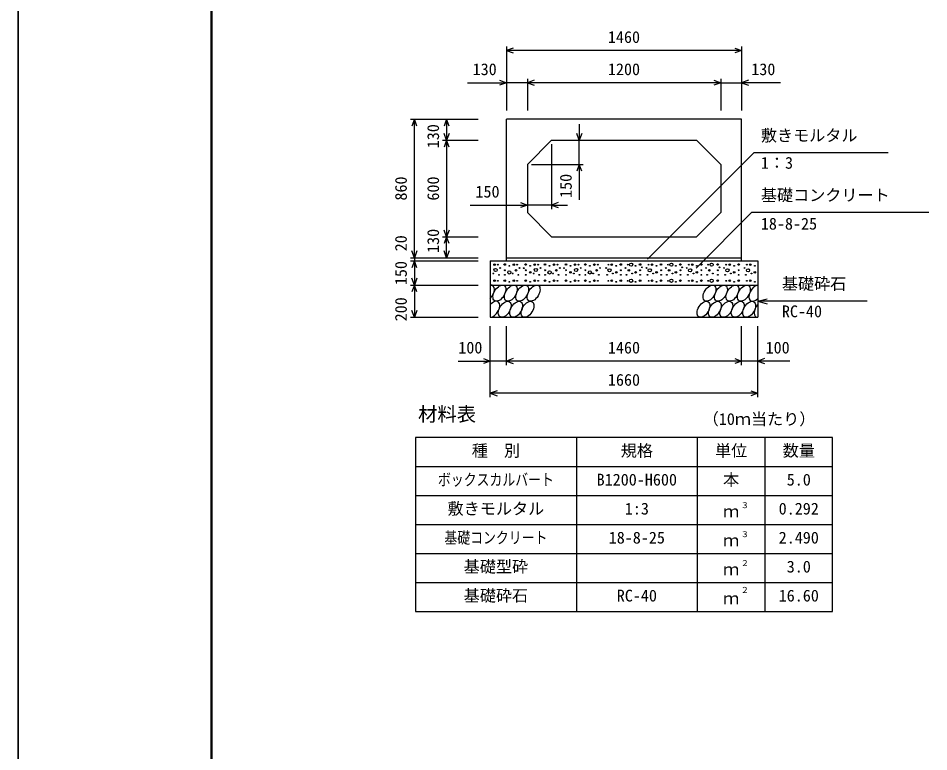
# Model space of a CAD drawing. Units: millimetres, scale not verified. Extents: x -25170 to 75630, y 0 to 35640.
# Drawn here: x 25230 to 30882, y 17914 to 22469 of the extents above; entities that cross this region are included whole.
import ezdxf
from ezdxf.enums import TextEntityAlignment as Align

# ---------------------------------------------------------------- set-up
doc = ezdxf.new("R2010")
doc.units = ezdxf.units.MM
doc.header["$LTSCALE"] = 60
for name, color, linetype, lineweight in [('Defpoints_3', 5, 'Continuous', 25), ('DIM', 7, 'Continuous', 25), ('HATCH', 6, 'Continuous', 25), ('HYO', 3, 'Continuous', 25), ('HYO2', 4, 'Continuous', 25), ('OUTLINE', 3, 'Continuous', 25), ('TXT', 7, 'Continuous', 25), ('WAKU', 3, 'Continuous', 50)]:
    doc.layers.add(name, color=color, linetype=linetype, lineweight=lineweight)
doc.styles.add('ＭＳ ゴシック', font='')
doc.styles.get('ＭＳ ゴシック').set_extended_font_data('MS Gothic')

msp = doc.modelspace()

# ---------------------------------------------------------------- linework, layer by layer
at = {"layer": 'Defpoints_3'}
for p, q in [((25230, 0), (25230, 35640)), ((25230, 35640), (25230, 0))]:
    msp.add_line(p, q, dxfattribs=at)
at = {"layer": 'DIM'}
for p, q in [((28259.98, 22293.78), (28259.98, 21896.89)), ((28302.27, 22284.17), (28259.98, 22268.78)), ((29719.98, 22268.78), (28259.98, 22268.78)), ((28259.98, 22268.78), (28302.27, 22253.39)), ((29677.7, 22284.17), (29719.98, 22268.78)), ((29719.98, 22268.78), (29677.7, 22253.39)), ((29719.98, 22293.78), (29719.98, 21896.89)), ((28019.24, 22068.78), (28259.98, 22068.78)), ((28217.7, 22084.17), (28259.98, 22068.78)), ((28259.98, 22068.78), (28217.7, 22053.39)), ((28389.98, 22068.78), (28259.98, 22068.78)), ((28389.98, 22093.78), (28389.98, 21896.89)), ((28432.27, 22084.17), (28389.98, 22068.78)), ((29589.98, 22068.78), (28389.98, 22068.78)), ((28389.98, 22068.78), (28432.27, 22053.39)), ((29547.7, 22084.17), (29589.98, 22068.78)), ((29589.98, 22068.78), (29547.7, 22053.39)), ((29589.98, 22093.78), (29589.98, 21896.89)), ((29589.98, 22068.78), (29719.98, 22068.78)), ((29762.27, 22084.17), (29719.98, 22068.78)), ((29960.73, 22068.78), (29719.98, 22068.78)), ((29719.98, 22068.78), (29762.27, 22053.39)), ((27663.88, 21841.89), (28084.98, 21841.89)), ((27688.88, 21841.89), (27673.49, 21799.6)), ((27688.88, 20981.89), (27688.88, 21841.89)), ((27704.27, 21799.6), (27688.88, 21841.89)), ((27888.88, 21841.89), (27873.49, 21799.6)), ((27888.88, 21841.89), (27888.88, 21711.89)), ((27904.27, 21799.6), (27888.88, 21841.89)), ((28712.46, 21811.89), (28712.46, 21711.89)), ((27863.88, 21711.89), (28084.98, 21711.89)), ((27888.88, 21711.89), (27873.49, 21754.17)), ((27888.88, 21711.89), (27873.49, 21669.6)), ((27904.27, 21754.17), (27888.88, 21711.89)), ((27888.88, 21711.89), (27888.88, 21111.89)), ((27904.27, 21669.6), (27888.88, 21711.89)), ((28712.46, 21711.89), (28697.07, 21754.17)), ((28727.85, 21754.17), (28712.46, 21711.89)), ((28712.46, 21561.89), (28712.46, 21711.89)), ((28539.98, 21686.89), (28539.98, 21283.87)), ((29136.2, 20972.55), (29796.48, 21632.83)), ((30628.89, 21632.83), (29796.48, 21632.83)), ((28414.98, 21561.89), (28737.46, 21561.89)), ((28712.46, 21561.89), (28697.07, 21519.6)), ((28727.85, 21519.6), (28712.46, 21561.89)), ((28712.46, 21561.89), (28712.46, 21341.01)), ((28035.88, 21308.87), (28389.98, 21308.87)), ((28347.7, 21324.26), (28389.98, 21308.87)), ((28389.98, 21308.87), (28347.7, 21293.48)), ((28539.98, 21308.87), (28389.98, 21308.87)), ((28582.27, 21324.26), (28539.98, 21308.87)), ((28539.98, 21308.87), (28639.98, 21308.87)), ((28539.98, 21308.87), (28582.27, 21293.48)), ((29438.01, 20918.16), (29782.07, 21262.22)), ((30881.62, 21262.22), (29782.07, 21262.22)), ((27888.88, 21111.89), (27873.49, 21154.17)), ((27904.27, 21154.17), (27888.88, 21111.89)), ((27863.88, 21111.89), (28084.98, 21111.89)), ((27888.88, 21111.89), (27873.49, 21069.6)), ((27888.88, 20981.89), (27888.88, 21111.89)), ((27904.27, 21069.6), (27888.88, 21111.89)), ((27688.88, 20981.89), (27673.49, 21024.17)), ((27704.27, 21024.17), (27688.88, 20981.89)), ((27888.88, 20981.89), (27873.49, 21024.17)), ((27904.27, 21024.17), (27888.88, 20981.89)), ((27663.88, 20981.89), (28084.98, 20981.89)), ((27688.88, 20981.89), (27688.88, 20961.89)), ((27663.88, 20961.89), (28084.98, 20961.89)), ((27688.88, 20961.89), (27673.49, 20919.6)), ((27688.88, 20961.89), (27688.88, 20811.89)), ((27704.27, 20919.6), (27688.88, 20961.89)), ((27663.88, 20811.89), (28084.98, 20811.89)), ((27688.88, 20811.89), (27673.49, 20854.17)), ((27688.88, 20811.89), (27673.49, 20769.6)), ((27704.27, 20854.17), (27688.88, 20811.89)), ((27688.88, 20811.89), (27688.88, 20611.89)), ((27704.27, 20769.6), (27688.88, 20811.89)), ((29819.98, 20711.89), (29877.94, 20727.42)), ((30499.79, 20711.89), (29819.98, 20711.89)), ((29819.98, 20711.89), (29877.94, 20696.36)), ((27688.88, 20611.89), (27673.49, 20654.17)), ((27704.27, 20654.17), (27688.88, 20611.89)), ((27663.88, 20611.89), (28084.98, 20611.89)), ((28159.98, 20115.28), (28159.98, 20556.89)), ((28259.98, 20315.28), (28259.98, 20556.89)), ((29719.98, 20315.28), (29719.98, 20556.89)), ((29719.98, 20315.28), (29719.98, 20556.89)), ((29819.98, 20115.28), (29819.98, 20556.89)), ((28117.7, 20355.67), (28159.98, 20340.28)), ((28302.27, 20355.67), (28259.98, 20340.28)), ((29677.7, 20355.67), (29719.98, 20340.28)), ((29862.27, 20355.67), (29819.98, 20340.28)), ((27960.44, 20340.28), (28159.98, 20340.28)), ((28159.98, 20340.28), (28117.7, 20324.88)), ((28259.98, 20340.28), (28159.98, 20340.28)), ((29719.98, 20340.28), (28259.98, 20340.28)), ((28259.98, 20340.28), (28302.27, 20324.88)), ((29719.98, 20340.28), (29677.7, 20324.88)), ((29819.98, 20340.28), (29719.98, 20340.28)), ((30019.53, 20340.28), (29819.98, 20340.28)), ((29819.98, 20340.28), (29862.27, 20324.88)), ((28202.27, 20155.67), (28159.98, 20140.28)), ((29819.98, 20140.28), (28159.98, 20140.28)), ((28159.98, 20140.28), (28202.27, 20124.88)), ((29777.7, 20155.67), (29819.98, 20140.28)), ((29819.98, 20140.28), (29777.7, 20124.88))]:
    msp.add_line(p, q, dxfattribs=at)
at = {"layer": 'HATCH'}
for centre, radius in [((28186.02, 20939.07), 5), ((28192.56, 20906.05), 10), ((28207.05, 20939.07), 2.5), ((28221.07, 20918.05), 2.5), ((28249.95, 20939.94), 5), ((28277.99, 20932.06), 2.5), ((28306.02, 20939.07), 5), ((28327.05, 20939.07), 2.5), ((28341.07, 20918.05), 2.5), ((28367.53, 20917.15), 2.5), ((28379.95, 20939.94), 5), ((28407.99, 20932.06), 2.5), ((28436.02, 20939.07), 5), ((28442.56, 20906.05), 10), ((28457.05, 20939.07), 2.5), ((28471.07, 20918.05), 2.5), ((28499.95, 20939.94), 5), ((28527.99, 20932.06), 2.5), ((28556.02, 20939.07), 5), ((28577.05, 20939.07), 2.5), ((28591.07, 20918.05), 2.5), ((28617.53, 20917.15), 2.5), ((28629.95, 20939.94), 5), ((28657.99, 20932.06), 2.5), ((28686.02, 20939.07), 5), ((28692.56, 20906.05), 10), ((28707.05, 20939.07), 2.5), ((28721.07, 20918.05), 2.5), ((28749.95, 20939.94), 5), ((28777.99, 20932.06), 2.5), ((28806.02, 20939.07), 5), ((28827.05, 20939.07), 2.5), ((28841.07, 20918.05), 2.5), ((28878.89, 20918.05), 2.5), ((28899.92, 20904.05), 10), ((28892.91, 20939.07), 2.5), ((28913.94, 20939.07), 5), ((28941.98, 20932.06), 2.5), ((28970.01, 20939.94), 5), ((28998.89, 20918.05), 2.5), ((29012.91, 20939.07), 2.5), ((29033.94, 20939.07), 10), ((29061.98, 20932.06), 2.5), ((29090.01, 20939.94), 5), ((29101.35, 20922.37), 2.5), ((29128.89, 20918.05), 2.5), ((29149.92, 20904.05), 10), ((29142.91, 20939.07), 2.5), ((29163.94, 20939.07), 5), ((29191.98, 20932.06), 2.5), ((29220.01, 20939.94), 5), ((29248.89, 20918.05), 2.5), ((29262.91, 20939.07), 2.5), ((29283.94, 20939.07), 10), ((29311.98, 20932.06), 2.5), ((29340.01, 20939.94), 5), ((29351.35, 20922.37), 2.5), ((29378.89, 20918.05), 2.5), ((29399.92, 20904.05), 10), ((29392.91, 20939.07), 2.5), ((29413.94, 20939.07), 5), ((29441.98, 20932.06), 2.5), ((29470.01, 20939.94), 5), ((29498.89, 20918.05), 2.5), ((29512.91, 20939.07), 2.5), ((29533.94, 20939.07), 10), ((29571.84, 20939.94), 5), ((29583.18, 20922.37), 2.5), ((29610.71, 20918.05), 2.5), ((29631.74, 20904.05), 10), ((29624.73, 20939.07), 2.5), ((29645.76, 20939.07), 5), ((29673.8, 20932.06), 2.5), ((29701.84, 20939.94), 5), ((29738.78, 20918.05), 2.5), ((29759.81, 20904.05), 10), ((29752.79, 20939.07), 2.5), ((29773.83, 20939.07), 5), ((29801.86, 20932.06), 2.5), ((28179.01, 20883.91), 2.5), ((28214.06, 20876.04), 2.5), ((28249.95, 20904.05), 2.5), ((28249.95, 20876.04), 2.5), ((28277.99, 20890.92), 10), ((28299.01, 20883.91), 2.5), ((28320.04, 20904.05), 5), ((28334.06, 20876.04), 2.5), ((28379.95, 20904.05), 2.5), ((28379.95, 20876.04), 2.5), ((28407.99, 20890.92), 5), ((28429.01, 20883.91), 2.5), ((28464.06, 20876.04), 2.5), ((28499.95, 20904.05), 2.5), ((28499.95, 20876.04), 2.5), ((28527.99, 20890.92), 10), ((28549.01, 20883.91), 2.5), ((28570.04, 20904.05), 5), ((28584.06, 20876.04), 2.5), ((28629.95, 20904.05), 2.5), ((28629.95, 20876.04), 2.5), ((28657.99, 20890.92), 5), ((28679.01, 20883.91), 2.5), ((28714.06, 20876.04), 2.5), ((28749.95, 20904.05), 2.5), ((28749.95, 20876.04), 2.5), ((28777.99, 20890.92), 10), ((28799.01, 20883.91), 2.5), ((28820.04, 20904.05), 5), ((28834.06, 20876.04), 2.5), ((28885.9, 20876.04), 2.5), ((28920.95, 20883.91), 2.5), ((28941.98, 20890.92), 5), ((28970.01, 20904.05), 2.5), ((28970.01, 20876.04), 2.5), ((29005.9, 20876.04), 2.5), ((29019.92, 20904.05), 5), ((29040.95, 20883.91), 2.5), ((29061.98, 20890.92), 5), ((29090.01, 20904.05), 2.5), ((29090.01, 20876.04), 2.5), ((29135.9, 20876.04), 2.5), ((29170.95, 20883.91), 2.5), ((29191.98, 20890.92), 5), ((29220.01, 20904.05), 2.5), ((29220.01, 20876.04), 2.5), ((29255.9, 20876.04), 2.5), ((29269.92, 20904.05), 5), ((29290.95, 20883.91), 2.5), ((29311.98, 20890.92), 5), ((29340.01, 20904.05), 2.5), ((29340.01, 20876.04), 2.5), ((29385.9, 20876.04), 2.5), ((29420.95, 20883.91), 2.5), ((29441.98, 20890.92), 5), ((29470.01, 20904.05), 2.5), ((29470.01, 20876.04), 2.5), ((29505.9, 20876.04), 2.5), ((29519.92, 20904.05), 5), ((29540.95, 20883.91), 2.5), ((29571.84, 20904.05), 2.5), ((29571.84, 20876.04), 2.5), ((29617.72, 20876.04), 2.5), ((29652.77, 20883.91), 2.5), ((29673.8, 20890.92), 5), ((29701.84, 20904.05), 2.5), ((29701.84, 20876.04), 2.5), ((29745.79, 20876.04), 2.5), ((29780.83, 20883.91), 2.5), ((29801.86, 20890.92), 5), ((28186.02, 20839.07), 5), ((28207.05, 20839.07), 2.5), ((28249.95, 20839.94), 5), ((28277.99, 20832.06), 2.5), ((28306.02, 20839.07), 5), ((28327.05, 20839.07), 2.5), ((28379.95, 20839.94), 5), ((28407.99, 20832.06), 2.5), ((28436.02, 20839.07), 5), ((28457.05, 20839.07), 2.5), ((28499.95, 20839.94), 5), ((28527.99, 20832.06), 2.5), ((28556.02, 20839.07), 5), ((28577.05, 20839.07), 2.5), ((28629.95, 20839.94), 5), ((28657.99, 20832.06), 2.5), ((28686.02, 20839.07), 5), ((28707.05, 20839.07), 2.5), ((28749.95, 20839.94), 5), ((28777.99, 20832.06), 2.5), ((28806.02, 20839.07), 5), ((28827.05, 20839.07), 2.5), ((28892.91, 20839.07), 2.5), ((28913.94, 20839.07), 5), ((28941.98, 20832.06), 2.5), ((28970.01, 20839.94), 5), ((29012.91, 20839.07), 2.5), ((29033.94, 20839.07), 10), ((29061.98, 20832.06), 2.5), ((29090.01, 20839.94), 5), ((29142.91, 20839.07), 2.5), ((29163.94, 20839.07), 5), ((29191.98, 20832.06), 2.5), ((29220.01, 20839.94), 5), ((29262.91, 20839.07), 2.5), ((29283.94, 20839.07), 10), ((29311.98, 20832.06), 2.5), ((29340.01, 20839.94), 5), ((29392.91, 20839.07), 2.5), ((29413.94, 20839.07), 5), ((29441.98, 20832.06), 2.5), ((29470.01, 20839.94), 5), ((29512.91, 20839.07), 2.5), ((29533.94, 20839.07), 10), ((29571.84, 20839.94), 5), ((29624.73, 20839.07), 2.5), ((29645.76, 20839.07), 5), ((29673.8, 20832.06), 2.5), ((29701.84, 20839.94), 5), ((29752.79, 20839.07), 2.5), ((29773.83, 20839.07), 5), ((29801.86, 20832.06), 2.5)]:
    msp.add_circle(centre, radius, dxfattribs=at)
for centre, start_param, end_param in [((28145.33, 20761.88), 4.3355439, 6.7245934), ((29804.54, 20761.88), 0.4199491, 4.357003), ((28178.58, 20661.89), 3.4740877, 7.5860497), ((29837.79, 20661.89), 1.2805297, 3.4964223)]:
    msp.add_ellipse(centre, major_axis=(29.09, 47.08), ratio=0.5792, start_param=start_param, end_param=end_param, dxfattribs=at)
for centre in [(28216.29, 20761.88), (28287.24, 20761.88), (28358.2, 20761.88), (28429.15, 20761.88), (29520.71, 20761.88), (29591.67, 20761.88), (29662.63, 20761.88), (29733.58, 20761.88), (28249.53, 20661.89), (28320.49, 20661.89), (28391.45, 20661.89), (29483.01, 20661.89), (29553.96, 20661.89), (29624.92, 20661.89), (29695.87, 20661.89), (29766.83, 20661.89)]:
    msp.add_ellipse(centre, major_axis=(29.09, 47.08), ratio=0.5792, dxfattribs=at)
at = {"layer": 'HYO'}
for p, q in [((30284.98, 19865.28), (27694.98, 19865.28)), ((27694.98, 19865.28), (27694.98, 18785.28)), ((28694.98, 19865.28), (28694.98, 18785.28)), ((29444.98, 19865.28), (29444.98, 18785.28)), ((29864.98, 19865.28), (29864.98, 18785.28)), ((30284.98, 18785.28), (30284.98, 19865.28)), ((27694.98, 19685.28), (30284.98, 19685.28)), ((27694.98, 18785.28), (30284.98, 18785.28))]:
    msp.add_line(p, q, dxfattribs=at)
at = {"layer": 'HYO2'}
for p, q in [((27694.98, 19505.28), (30284.98, 19505.28)), ((27694.98, 19325.28), (30284.98, 19325.28)), ((27694.98, 19145.28), (30284.98, 19145.28)), ((27694.98, 18965.28), (30284.98, 18965.28))]:
    msp.add_line(p, q, dxfattribs=at)
at = {"layer": 'OUTLINE'}
for p, q in [((29719.98, 21841.89), (28259.98, 21841.89)), ((28259.98, 20961.89), (28259.98, 21841.89)), ((29719.98, 20961.89), (29719.98, 21841.89)), ((28539.98, 21711.89), (28389.98, 21561.89)), ((28539.98, 21711.89), (29439.98, 21711.89)), ((29589.98, 21561.89), (29439.98, 21711.89)), ((28389.98, 21561.89), (28389.98, 21261.89)), ((29589.98, 21561.89), (29589.98, 21261.89)), ((28539.98, 21111.89), (28389.98, 21261.89)), ((29439.98, 21111.89), (29589.98, 21261.89)), ((28539.98, 21111.89), (29439.98, 21111.89)), ((28259.98, 20981.89), (29719.98, 20981.89)), ((28159.98, 20961.89), (28159.98, 20611.89)), ((28159.98, 20961.89), (29819.98, 20961.89)), ((29819.98, 20961.89), (29819.98, 20611.89)), ((28159.98, 20811.89), (29819.98, 20811.89)), ((28159.98, 20611.89), (29819.98, 20611.89))]:
    msp.add_line(p, q, dxfattribs=at)
at = {"layer": 'WAKU'}
msp.add_line((26430, 34440), (26430, 1200), dxfattribs=at)

# ---------------------------------------------------------------- texts
at = {"layer": 'DIM', "style": 'ＭＳ ゴシック'}
for s, p in [('1460', (28889.98, 22293.78)), ('130', (28050.34, 22093.78)), ('1200', (28889.98, 22093.78)), ('130', (29779.62, 22093.78)), ('敷きモルタル', (29839.33, 21682.83)), ('1：3', (29839.33, 21512.72)), ('150', (28067.84, 21333.87)), ('基礎コンクリート', (29839.33, 21312.22)), ('18-8-25', (29839.33, 21134.59)), ('基礎砕石', (29969.72, 20761.89)), ('RC-40', (29969.72, 20590.51)), ('100', (27961.34, 20365.28)), ('1460', (28889.98, 20365.28)), ('100', (29868.62, 20365.28)), ('1660', (28889.98, 20165.28))]:
    msp.add_text(s, height=73.31, dxfattribs=at).set_placement(p, align=Align.BOTTOM_LEFT)
for s, p in [('130', (27863.88, 21661.89)), ('860', (27663.88, 21336.89)), ('600', (27863.88, 21336.89)), ('150', (28687.46, 21353.39)), ('130', (27863.88, 21011.89)), ('20', (27663.88, 21021.96)), ('150', (27663.88, 20811.89)), ('200', (27663.88, 20586.89))]:
    msp.add_text(s, height=73.31, rotation=90, dxfattribs=at).set_placement(p, align=Align.BOTTOM_LEFT)
at = {"layer": 'TXT', "style": 'ＭＳ ゴシック'}
for s, height, p in [('材料表', 87.98, (27711.65, 19940.28)), ('（10ｍ当たり）', 73.31, (29478.31, 19921.94)), ('種\u3000別', 73.31, (28044.98, 19725.28)), ('規格', 73.31, (28969.98, 19725.28)), ('単位', 73.31, (29554.98, 19725.28)), ('数量', 73.31, (29974.98, 19725.28)), ('B1200-H600', 73.31, (28819.98, 19545.28)), ('本', 73.31, (29604.98, 19545.28)), ('5.0', 73.31, (29999.98, 19545.28)), ('敷きモルタル', 73.31, (27894.98, 19365.28)), ('1:3', 73.31, (28994.98, 19365.28)), ('３', 36.66, (29714.22, 19415.89)), ('0.292', 73.31, (29949.98, 19365.28)), ('ｍ', 73.31, (29604.98, 19348.61)), ('18-8-25', 73.31, (28894.98, 19185.28)), ('３', 36.66, (29714.22, 19235.89)), ('2.490', 73.31, (29949.98, 19185.28)), ('ｍ', 73.31, (29604.98, 19168.61)), ('基礎型砕', 73.31, (27994.98, 19005.28)), ('２', 36.66, (29714.22, 19055.89)), ('ｍ', 73.31, (29604.98, 18988.61)), ('3.0', 73.31, (29999.98, 19005.28)), ('２', 36.66, (29714.22, 18889.22)), ('基礎砕石', 73.31, (27994.98, 18825.28)), ('RC-40', 73.31, (28944.98, 18825.28)), ('ｍ', 73.31, (29604.98, 18808.61)), ('16.60', 73.31, (29949.98, 18825.28))]:
    msp.add_text(s, height=height, dxfattribs=at).set_placement(p, align=Align.BOTTOM_LEFT)
at = {"layer": 'TXT', "style": 'ＭＳ ゴシック', "width": 0.8}
for s, p in [('ボックスカルバート', (27834.98, 19545.28)), ('基礎コンクリート', (27874.98, 19185.28))]:
    msp.add_text(s, height=73.31, dxfattribs=at).set_placement(p, align=Align.BOTTOM_LEFT)

doc.saveas('drawing.dxf')
